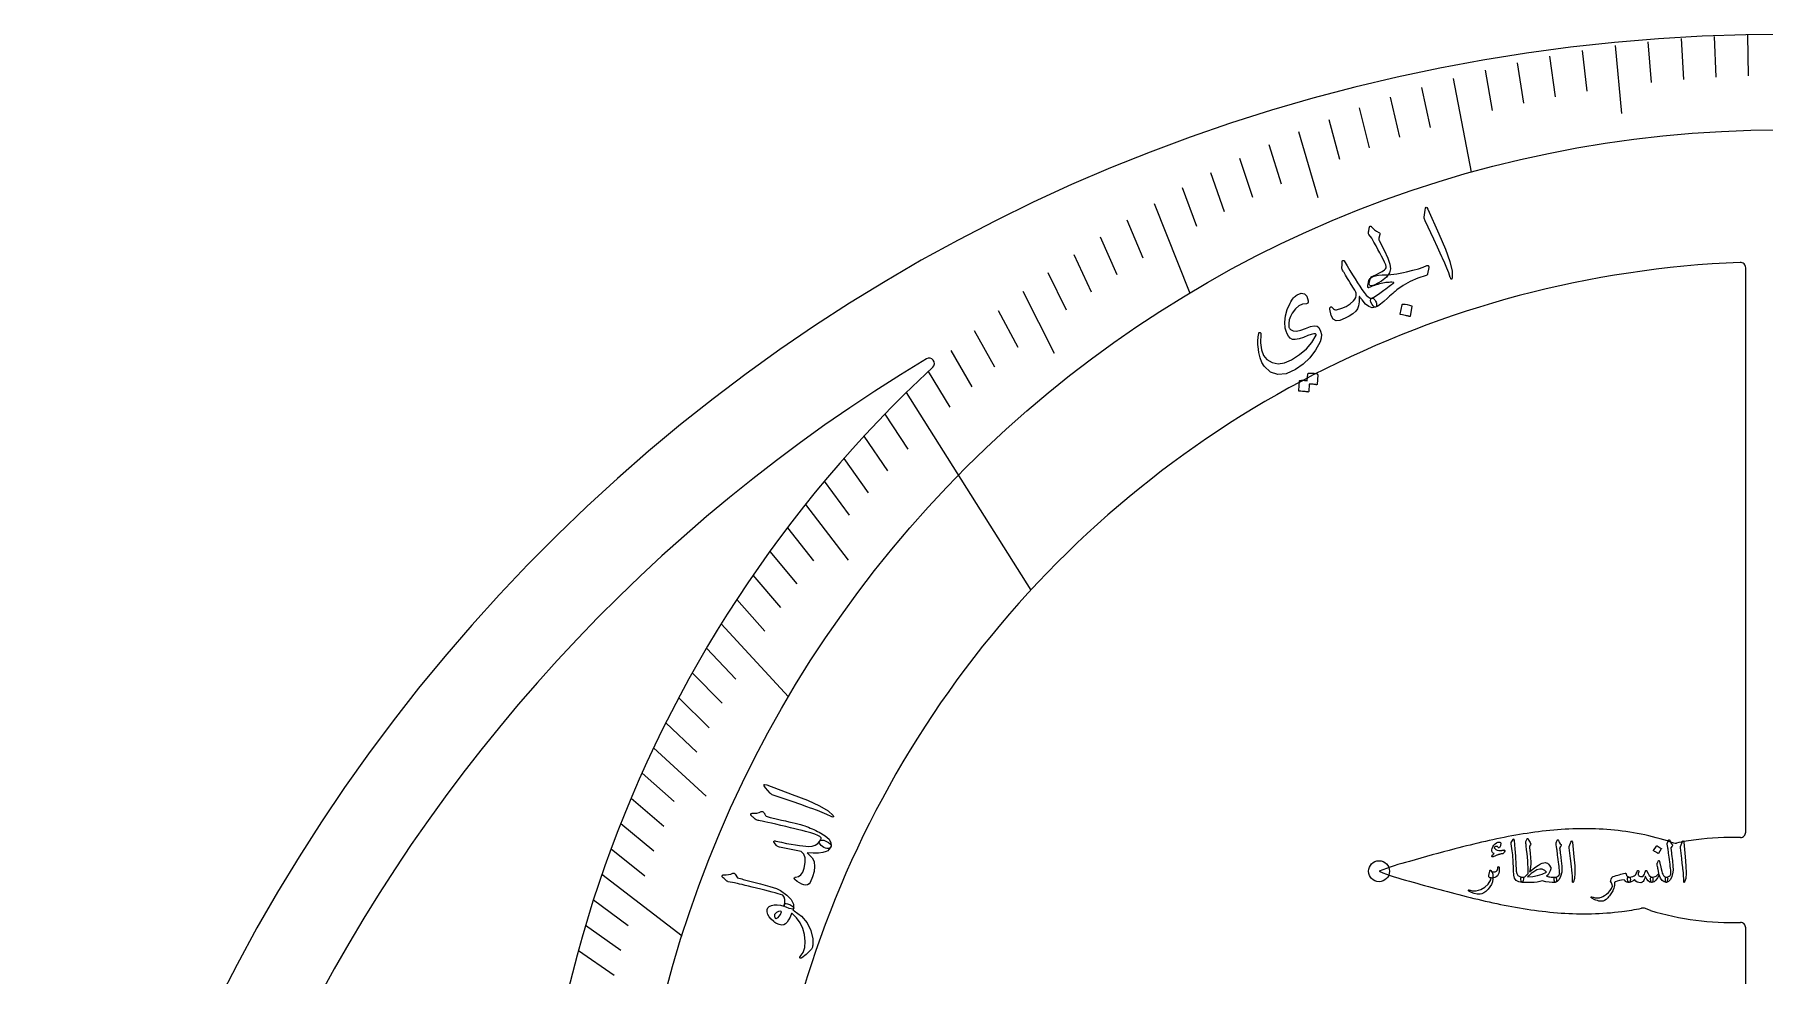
# Model space of a CAD drawing. Header units: millimetres. Extents: x -82 to 82, y -82 to 82.
# Drawn here: x -82.3 to -0.8, y 38 to 82.3 of the extents above; entities that cross this region are included whole.
import ezdxf

# ---------------------------------------------------------------- set-up
doc = ezdxf.new("R2010")
doc.units = ezdxf.units.MM
for name, color, linetype in [('CUT_INNER', 6, 'Continuous'), ('CUT_OUTER', 1, 'Continuous'), ('ENGRAVE', 7, 'Continuous'), ('ENGRAVE_FINE', 8, 'Continuous'), ('TEXT', 5, 'Continuous')]:
    doc.layers.add(name, color=color, linetype=linetype)

msp = doc.modelspace()

# ---------------------------------------------------------------- linework, layer by layer
at = {"layer": 'CUT_INNER'}
for points in [[(-1.647, 44.734), (-1.647, 71.357)], [(-5.332, 44.326), (-5.048, 44.23)], [(-6.144, 41.05), (-6.428, 41.146)], [(-1.647, 26.512), (-1.647, 40.23)]]:
    msp.add_lwpolyline(points, dxfattribs=at)
for centre, radius, start, end in [((0, 23.532), 48.112, 92.27108, 192.25802), ((-1.897, 71.357), 0.25, 360, 92.28516), ((-0.001, 0.001), 78.231, 120.99851, 186.44736), ((-40.162, 66.845), 0.25, 312.71981, 121.11328), ((0, 23.532), 58.818, 132.83895, 243.57573), ((-9.194, 27.886), 17.016, 91.46316, 96.29983), ((-9.262, 30.384), 14.516, 85.78772, 91.44588), ((-3.095, -3.019), 48.543, 102.89316, 104.63423), ((-7.151, 14.717), 30.349, 100.14051, 102.90131), ((-8.683, 23.282), 21.647, 96.30829, 100.1406), ((-9.179, 31.587), 13.311, 79.54692, 85.76636), ((-9.093, 32.066), 12.824, 72.94495, 79.53687), ((-4.967, 44.466), 0.25, 251.20312, 282.08332), ((-3.04, 35.939), 8.493, 96.41761, 102.75403), ((-2.242, 30.628), 13.861, 88.57481, 97.24237), ((-1.897, 44.734), 0.25, 269.95569, 0), ((-14.338, 31.221), 12.547, 104.63291, 111.51562), ((8.5, -47.5), 94.51, 104.6228, 105.97307), ((-14.341, 54.558), 12.538, 248.48314, 255.36473), ((11.661, 144.668), 106.321, 254.07617, 254.8781), ((1.021, 105.077), 65.326, 254.82804, 256.12392), ((-5.602, 78.225), 37.669, 256.10992, 258.34289), ((-8.099, 66.114), 25.303, 258.33892, 261.63118), ((-9.018, 59.878), 19, 261.63516, 265.97874), ((-9.262, 56.462), 15.575, 265.99171, 271.26197), ((-9.227, 54.68), 13.792, 271.2823, 277.24978), ((-8.436, 49.437), 8.493, 276.41761, 282.75403), ((-6.509, 40.91), 0.25, 71.20312, 102.08332), ((-2.366, 53.372), 12.888, 252.95319, 262.73526), ((-2.242, 54.335), 13.859, 262.72877, 271.4256), ((-1.897, 40.23), 0.25, 360, 90.04431)]:
    msp.add_arc(centre, radius, start, end, dxfattribs=at)
at = {"layer": 'CUT_OUTER'}
msp.add_arc((0, 0), 82.35, 279.49272, 185.62553, dxfattribs=at)
at = {"layer": 'ENGRAVE'}
for points in [[(-15.447, 80.285), (-14.595, 75.856)], [(-29.544, 74.392), (-27.864, 70.163)], [(-41.242, 65.468), (-35.371, 56.147)], [(-49.962, 54.57), (-46.798, 51.114)], [(-55.59, 42.75), (-51.814, 39.846)]]:
    msp.add_lwpolyline(points, dxfattribs=at)
for centre, radius in [((0, 23.532), 54.322), ((-18.941, 42.894), 0.494)]:
    msp.add_circle(centre, radius, dxfattribs=at)
at = {"layer": 'ENGRAVE_FINE'}
for points in [[(-9.358, 81.601), (-9.138, 79.684)], [(-7.811, 81.829), (-7.506, 78.629)], [(-6.258, 82.016), (-6.111, 80.094)], [(-4.698, 82.162), (-4.588, 80.238)], [(-3.135, 82.266), (-3.061, 80.341)], [(-1.568, 82.329), (-1.531, 80.402)], [(-12.425, 81.023), (-12.132, 79.114)], [(-10.896, 81.332), (-10.64, 79.419)], [(-13.942, 80.674), (-13.613, 78.77)], [(-18.413, 79.393), (-17.976, 77.508)], [(-16.938, 79.859), (-16.536, 77.967)], [(-21.316, 78.352), (-20.807, 76.482)], [(-19.873, 78.891), (-19.4, 77.013)], [(-22.739, 77.777), (-21.832, 74.673)], [(-24.144, 77.166), (-23.564, 75.314)], [(-25.527, 76.522), (-24.912, 74.678)], [(-28.228, 75.134), (-27.543, 73.311)], [(-26.889, 75.844), (-26.239, 74.011)], [(-30.835, 73.619), (-30.081, 71.82)], [(-32.101, 72.817), (-31.313, 71.03)], [(-33.341, 71.987), (-32.52, 70.213)], [(-34.555, 71.129), (-33.699, 69.368)], [(-35.741, 70.245), (-34.259, 67.332)], [(-36.899, 69.336), (-35.977, 67.603)], [(-38.029, 68.402), (-37.074, 66.684)], [(-39.13, 67.446), (-38.142, 65.743)], [(-40.201, 66.467), (-39.181, 64.781)], [(-42.254, 64.449), (-41.17, 62.795)], [(-43.234, 63.411), (-42.119, 61.775)], [(-44.185, 62.356), (-43.038, 60.738)], [(-45.104, 61.284), (-43.927, 59.685)], [(-45.992, 60.197), (-43.978, 57.561)], [(-46.848, 59.096), (-45.611, 57.535)], [(-47.674, 57.981), (-46.407, 56.441)], [(-48.468, 56.855), (-47.172, 55.334)], [(-49.231, 55.717), (-47.906, 54.218)], [(-50.663, 53.413), (-49.281, 51.956)], [(-51.332, 52.248), (-49.923, 50.814)], [(-51.97, 51.076), (-50.534, 49.665)], [(-52.577, 49.898), (-51.114, 48.51)], [(-53.154, 48.715), (-50.669, 46.438)], [(-53.701, 47.527), (-52.186, 46.186)], [(-54.218, 46.336), (-52.677, 45.019)], [(-54.704, 45.142), (-53.139, 43.85)], [(-55.162, 43.946), (-53.572, 42.68)], [(-55.989, 41.553), (-54.352, 40.337)], [(-56.361, 40.356), (-54.7, 39.167)], [(-56.704, 39.16), (-55.021, 37.998)]]:
    msp.add_lwpolyline(points, dxfattribs=at)
at = {"layer": 'TEXT'}
for points in [[(-16.772, 74.064), (-16.753, 74.171), (-16.723, 74.216), (-16.684, 74.199), (-16.636, 74.12), (-16.123, 72.952), (-15.813, 72.234), (-15.606, 71.647), (-15.499, 71.192), (-15.492, 70.87), (-15.5, 70.84), (-15.51, 70.823), (-15.522, 70.817), (-15.535, 70.823), (-15.549, 70.834), (-15.561, 70.851), (-15.572, 70.873), (-15.582, 70.9), (-15.652, 71.113), (-15.736, 71.336), (-15.835, 71.568), (-15.947, 71.811), (-15.976, 71.874), (-16.054, 72.045), (-16.182, 72.324), (-16.361, 72.71), (-16.77, 73.562), (-16.788, 73.609), (-16.8, 73.653), (-16.806, 73.695), (-16.805, 73.736)], [(-18.615, 71.485), (-18.68, 71.62), (-18.75, 71.761), (-18.825, 71.908), (-18.905, 72.062), (-18.99, 72.222), (-19.082, 72.39), (-19.18, 72.565), (-19.285, 72.748), (-19.423, 72.922), (-19.434, 72.947), (-19.44, 72.973), (-19.442, 73), (-19.441, 73.026), (-19.439, 73.04), (-19.435, 73.059), (-19.43, 73.082), (-19.424, 73.111), (-19.417, 73.144), (-19.409, 73.182), (-19.4, 73.225), (-19.391, 73.273), (-19.388, 73.289), (-19.381, 73.303), (-19.37, 73.313), (-19.357, 73.32), (-19.344, 73.322), (-19.331, 73.319), (-19.319, 73.31), (-19.306, 73.295), (-19.235, 73.214), (-19.15, 73.141), (-19.053, 73.076), (-18.944, 73.019), (-18.915, 73.002), (-18.899, 72.981), (-18.894, 72.954), (-18.901, 72.924), (-18.953, 72.743), (-18.955, 72.723), (-18.952, 72.698), (-18.943, 72.669), (-18.929, 72.636), (-18.692, 72.184), (-18.524, 71.812), (-18.426, 71.52), (-18.396, 71.309), (-18.446, 71.109), (-18.592, 70.915), (-18.832, 70.726), (-19.166, 70.541), (-19.299, 70.495), (-19.38, 70.51), (-19.409, 70.585), (-19.386, 70.72), (-19.379, 70.74), (-19.373, 70.758), (-19.368, 70.776), (-19.362, 70.794), (-19.357, 70.812), (-19.352, 70.829), (-19.347, 70.845), (-19.342, 70.861), (-19.327, 70.894), (-19.305, 70.923), (-19.275, 70.946), (-19.238, 70.965), (-19.066, 71.041), (-18.917, 71.114), (-18.791, 71.184), (-18.687, 71.252), (-18.633, 71.3), (-18.603, 71.356), (-18.597, 71.417), (-18.615, 71.485)], [(-19.285, 69.921), (-19.243, 69.919), (-19.205, 69.904), (-19.17, 69.876), (-19.138, 69.836), (-19.107, 69.783), (-19.082, 69.73), (-19.065, 69.677), (-19.056, 69.624), (-19.055, 69.575), (-19.063, 69.537), (-19.08, 69.509), (-19.106, 69.491), (-19.263, 69.472), (-19.421, 69.523), (-19.581, 69.644), (-19.744, 69.835), (-19.769, 69.869), (-19.791, 69.898), (-19.809, 69.924), (-19.824, 69.944), (-19.836, 69.96), (-19.844, 69.971), (-19.849, 69.978), (-19.851, 69.981), (-19.864, 69.992), (-19.873, 69.992), (-19.877, 69.983), (-19.877, 69.964), (-19.879, 69.746), (-19.907, 69.564), (-19.96, 69.418), (-20.04, 69.306), (-20.174, 69.188), (-20.342, 69.076), (-20.545, 68.971), (-20.783, 68.871), (-20.962, 68.848), (-21.103, 68.927), (-21.205, 69.109), (-21.267, 69.395), (-21.269, 69.432), (-21.263, 69.463), (-21.251, 69.486), (-21.232, 69.503), (-21.209, 69.511), (-21.186, 69.508), (-21.162, 69.495), (-21.138, 69.472), (-21.086, 69.422), (-21.036, 69.389), (-20.988, 69.373), (-20.94, 69.374), (-20.703, 69.441), (-20.491, 69.532), (-20.303, 69.648), (-20.139, 69.789), (-20.075, 69.868), (-20.033, 69.956), (-20.012, 70.053), (-20.012, 70.159), (-20.033, 70.201), (-20.087, 70.295), (-20.175, 70.441), (-20.298, 70.64), (-20.363, 70.746), (-20.421, 70.843), (-20.473, 70.929), (-20.518, 71.005), (-20.557, 71.069), (-20.59, 71.123), (-20.615, 71.164), (-20.635, 71.194), (-20.661, 71.241), (-20.679, 71.285), (-20.688, 71.325), (-20.69, 71.362), (-20.688, 71.409), (-20.686, 71.453), (-20.684, 71.494), (-20.682, 71.532), (-20.681, 71.566), (-20.68, 71.597), (-20.68, 71.624), (-20.68, 71.648), (-20.678, 71.668), (-20.672, 71.684), (-20.661, 71.696), (-20.645, 71.703), (-20.625, 71.704), (-20.607, 71.699), (-20.593, 71.689), (-20.581, 71.674), (-20.447, 71.443), (-20.317, 71.225), (-20.193, 71.02), (-20.074, 70.829), (-19.959, 70.65), (-19.85, 70.484), (-19.747, 70.331), (-19.648, 70.19), (-19.547, 70.063), (-19.453, 69.976), (-19.366, 69.928), (-19.285, 69.921)], [(-18.796, 71.014), (-18.662, 71.016), (-18.525, 71.023), (-18.385, 71.035), (-18.241, 71.052), (-18.094, 71.074), (-17.945, 71.1), (-17.793, 71.129), (-17.639, 71.163), (-17.344, 71.233), (-17.085, 71.305), (-16.865, 71.38), (-16.682, 71.457), (-16.662, 71.464), (-16.643, 71.465), (-16.627, 71.46), (-16.613, 71.448), (-16.602, 71.433), (-16.595, 71.415), (-16.591, 71.395), (-16.592, 71.373), (-16.648, 71.063), (-16.655, 71.037), (-16.669, 71.017), (-16.689, 71.003), (-16.717, 70.995), (-17.105, 70.864), (-17.465, 70.705), (-17.797, 70.52), (-18.098, 70.308), (-18.114, 70.296), (-18.142, 70.274), (-18.181, 70.241), (-18.231, 70.198), (-18.292, 70.145), (-18.363, 70.081), (-18.446, 70.007), (-18.54, 69.923), (-18.721, 69.762), (-18.875, 69.636), (-19.003, 69.546), (-19.106, 69.491), (-19.137, 69.49), (-19.174, 69.51), (-19.218, 69.552), (-19.267, 69.614), (-19.327, 69.725), (-19.349, 69.813), (-19.333, 69.879), (-19.28, 69.923), (-19.191, 69.972), (-19.067, 70.05), (-18.91, 70.159), (-18.717, 70.298), (-18.62, 70.368), (-18.535, 70.43), (-18.462, 70.483), (-18.401, 70.527), (-18.352, 70.562), (-18.316, 70.588), (-18.293, 70.606), (-18.283, 70.614), (-18.279, 70.618), (-18.276, 70.622), (-18.273, 70.625), (-18.271, 70.627), (-18.269, 70.629), (-18.267, 70.631), (-18.265, 70.632), (-18.262, 70.633), (-18.25, 70.646), (-18.248, 70.656), (-18.254, 70.662), (-18.269, 70.664), (-18.333, 70.668), (-18.4, 70.669), (-18.468, 70.667), (-18.54, 70.661), (-18.613, 70.652), (-18.689, 70.641), (-18.767, 70.626), (-18.847, 70.609), (-18.926, 70.59), (-19.003, 70.57), (-19.078, 70.548), (-19.151, 70.525), (-19.222, 70.5), (-19.291, 70.474), (-19.355, 70.446), (-19.417, 70.416), (-19.434, 70.411), (-19.448, 70.413), (-19.458, 70.421), (-19.465, 70.436), (-19.467, 70.465), (-19.468, 70.494), (-19.467, 70.524), (-19.463, 70.554), (-19.458, 70.584), (-19.452, 70.616), (-19.445, 70.648), (-19.437, 70.682), (-19.417, 70.749), (-19.391, 70.803), (-19.361, 70.847), (-19.326, 70.879), (-19.228, 70.935), (-19.107, 70.976), (-18.963, 71.003), (-18.796, 71.014)], [(-22.37, 69.657), (-22.547, 69.633), (-22.718, 69.552), (-22.882, 69.413), (-23.039, 69.217), (-23.122, 69.062), (-23.175, 68.901), (-23.197, 68.733), (-23.188, 68.559), (-23.18, 68.528), (-23.165, 68.498), (-23.144, 68.47), (-23.117, 68.444), (-22.994, 68.383), (-22.834, 68.371), (-22.637, 68.408), (-22.403, 68.492), (-22.174, 68.577), (-21.994, 68.612), (-21.865, 68.598), (-21.786, 68.536), (-21.7, 68.368), (-21.659, 68.2), (-21.664, 68.034), (-21.715, 67.868), (-21.934, 67.466), (-22.201, 67.114), (-22.517, 66.811), (-22.884, 66.555), (-23.326, 66.357), (-23.717, 66.315), (-24.059, 66.431), (-24.352, 66.708), (-24.462, 66.888), (-24.548, 67.103), (-24.611, 67.351), (-24.649, 67.634), (-24.653, 67.716), (-24.655, 67.797), (-24.654, 67.876), (-24.652, 67.953), (-24.647, 68.028), (-24.639, 68.103), (-24.63, 68.177), (-24.617, 68.25), (-24.607, 68.283), (-24.592, 68.302), (-24.573, 68.308), (-24.549, 68.299), (-24.529, 68.283), (-24.516, 68.264), (-24.509, 68.241), (-24.509, 68.215), (-24.53, 67.812), (-24.489, 67.48), (-24.389, 67.22), (-24.23, 67.031), (-23.976, 66.88), (-23.699, 66.828), (-23.397, 66.872), (-23.07, 67.014), (-22.685, 67.258), (-22.363, 67.531), (-22.107, 67.834), (-21.913, 68.168), (-21.904, 68.193), (-21.905, 68.213), (-21.917, 68.227), (-21.941, 68.236), (-22.017, 68.236), (-22.136, 68.209), (-22.297, 68.154), (-22.502, 68.072), (-22.713, 67.996), (-22.889, 67.965), (-23.029, 67.979), (-23.133, 68.039), (-23.215, 68.132), (-23.28, 68.239), (-23.329, 68.361), (-23.361, 68.499), (-23.382, 68.791), (-23.352, 69.085), (-23.27, 69.381), (-23.136, 69.678), (-23.097, 69.752), (-23.057, 69.819), (-23.016, 69.879), (-22.974, 69.933), (-22.93, 69.98), (-22.887, 70.02), (-22.843, 70.054), (-22.799, 70.082), (-22.61, 70.154), (-22.461, 70.13), (-22.353, 70.01), (-22.286, 69.796), (-22.282, 69.731), (-22.294, 69.687), (-22.324, 69.662), (-22.37, 69.657)], [(-17.856, 69.613), (-17.852, 69.621), (-17.846, 69.628), (-17.835, 69.633), (-17.822, 69.637), (-17.716, 69.635), (-17.612, 69.621), (-17.51, 69.597), (-17.41, 69.562), (-17.399, 69.555), (-17.392, 69.546), (-17.39, 69.536), (-17.391, 69.525), (-17.471, 69.073), (-17.475, 69.061), (-17.485, 69.055), (-17.5, 69.055), (-17.519, 69.06), (-17.536, 69.065), (-17.562, 69.071), (-17.598, 69.08), (-17.643, 69.09), (-17.698, 69.102), (-17.764, 69.115), (-17.84, 69.13), (-17.927, 69.146), (-17.939, 69.15), (-17.947, 69.155), (-17.95, 69.162), (-17.948, 69.171)], [(-22.299, 66.348), (-22.296, 66.357), (-22.29, 66.364), (-22.281, 66.371), (-22.268, 66.376), (-22.217, 66.381), (-22.165, 66.384), (-22.114, 66.384), (-22.064, 66.382), (-22.014, 66.377), (-21.963, 66.37), (-21.912, 66.36), (-21.861, 66.347), (-21.849, 66.341), (-21.841, 66.332), (-21.836, 66.321), (-21.835, 66.307), (-21.864, 65.85), (-21.867, 65.843), (-21.875, 65.838), (-21.889, 65.837), (-21.907, 65.839), (-21.921, 65.843), (-21.943, 65.847), (-21.972, 65.85), (-22.008, 65.854), (-22.053, 65.858), (-22.106, 65.862), (-22.168, 65.867), (-22.238, 65.871), (-22.259, 65.515), (-22.262, 65.503), (-22.27, 65.496), (-22.284, 65.494), (-22.304, 65.497), (-22.321, 65.499), (-22.347, 65.503), (-22.383, 65.507), (-22.428, 65.513), (-22.483, 65.519), (-22.549, 65.525), (-22.625, 65.531), (-22.712, 65.537), (-22.722, 65.54), (-22.729, 65.545), (-22.732, 65.552), (-22.731, 65.562), (-22.698, 66.008), (-22.696, 66.017), (-22.69, 66.025), (-22.681, 66.031), (-22.669, 66.036), (-22.625, 66.043), (-22.583, 66.047), (-22.54, 66.049), (-22.497, 66.048), (-22.454, 66.045), (-22.412, 66.04), (-22.37, 66.032), (-22.328, 66.023)], [(-47.873, 46.832), (-47.937, 46.921), (-47.949, 46.973), (-47.909, 46.989), (-47.818, 46.969), (-46.625, 46.52), (-45.895, 46.239), (-45.33, 45.977), (-44.93, 45.736), (-44.694, 45.516), (-44.678, 45.49), (-44.673, 45.471), (-44.677, 45.458), (-44.691, 45.453), (-44.708, 45.451), (-44.729, 45.454), (-44.752, 45.462), (-44.779, 45.473), (-44.98, 45.572), (-45.198, 45.667), (-45.433, 45.759), (-45.685, 45.848), (-45.75, 45.872), (-45.928, 45.936), (-46.217, 46.038), (-46.618, 46.18), (-47.513, 46.483), (-47.559, 46.502), (-47.599, 46.525), (-47.634, 46.55), (-47.662, 46.579)], [(-48.544, 45.513), (-48.563, 45.532), (-48.574, 45.552), (-48.577, 45.571), (-48.572, 45.591), (-48.562, 45.606), (-48.547, 45.617), (-48.528, 45.624), (-48.504, 45.626), (-48.389, 45.627), (-48.28, 45.64), (-48.179, 45.668), (-48.085, 45.709), (-48.047, 45.719), (-48.013, 45.714), (-47.981, 45.694), (-47.953, 45.66), (-47.94, 45.639), (-47.927, 45.617), (-47.914, 45.596), (-47.902, 45.574), (-47.889, 45.552), (-47.876, 45.53), (-47.863, 45.509), (-47.85, 45.488), (-47.803, 45.47), (-47.665, 45.434), (-47.437, 45.38), (-47.117, 45.309), (-46.941, 45.269), (-46.777, 45.231), (-46.623, 45.194), (-46.481, 45.159), (-46.35, 45.125), (-46.232, 45.092), (-46.125, 45.06), (-46.03, 45.029), (-45.942, 44.998), (-45.854, 44.966), (-45.767, 44.931), (-45.681, 44.895), (-45.596, 44.857), (-45.511, 44.816), (-45.426, 44.774), (-45.341, 44.73), (-45.066, 44.562), (-44.882, 44.4), (-44.789, 44.242), (-44.788, 44.088), (-44.815, 44.025), (-44.855, 43.983), (-44.911, 43.964), (-44.98, 43.966), (-45.055, 43.984), (-45.124, 44.014), (-45.19, 44.057), (-45.25, 44.111), (-45.302, 44.17), (-45.331, 44.223), (-45.339, 44.27), (-45.324, 44.312), (-45.307, 44.341), (-45.292, 44.368), (-45.28, 44.392), (-45.269, 44.412), (-45.26, 44.431), (-45.253, 44.447), (-45.25, 44.461), (-45.249, 44.474), (-45.309, 44.527), (-45.412, 44.583), (-45.558, 44.642), (-45.747, 44.704), (-45.861, 44.737), (-45.993, 44.773), (-46.142, 44.813), (-46.308, 44.855), (-46.492, 44.9), (-46.695, 44.949), (-46.915, 45.001), (-47.153, 45.057), (-47.386, 45.111), (-47.591, 45.157), (-47.768, 45.197), (-47.917, 45.229), (-48.038, 45.254), (-48.13, 45.273), (-48.194, 45.286), (-48.229, 45.293), (-48.273, 45.305), (-48.318, 45.326), (-48.362, 45.354), (-48.406, 45.391), (-48.427, 45.412), (-48.447, 45.431), (-48.466, 45.449), (-48.484, 45.465), (-48.501, 45.479), (-48.516, 45.492), (-48.531, 45.503), (-48.544, 45.513)], [(-44.785, 44.081), (-44.833, 43.992), (-44.886, 43.919), (-44.945, 43.863), (-45.01, 43.824), (-45.176, 43.772), (-45.382, 43.745), (-45.628, 43.743), (-45.915, 43.766), (-45.783, 43.635), (-45.684, 43.52), (-45.617, 43.421), (-45.583, 43.337), (-45.562, 43.112), (-45.588, 42.876), (-45.659, 42.626), (-45.776, 42.362), (-45.825, 42.295), (-45.89, 42.254), (-45.971, 42.239), (-46.067, 42.252), (-46.172, 42.287), (-46.278, 42.342), (-46.385, 42.415), (-46.494, 42.508), (-46.508, 42.523), (-46.516, 42.539), (-46.52, 42.556), (-46.518, 42.573), (-46.509, 42.593), (-46.496, 42.606), (-46.478, 42.613), (-46.456, 42.614), (-46.319, 42.643), (-46.205, 42.723), (-46.116, 42.855), (-46.049, 43.038), (-46.001, 43.312), (-46.01, 43.533), (-46.077, 43.702), (-46.203, 43.819), (-47.219, 44.03), (-47.264, 44.042), (-47.303, 44.058), (-47.334, 44.078), (-47.357, 44.102), (-47.464, 44.246), (-47.477, 44.266), (-47.486, 44.283), (-47.489, 44.297), (-47.487, 44.308), (-47.474, 44.319), (-47.453, 44.323), (-47.422, 44.322), (-47.383, 44.314), (-47.124, 44.258), (-46.885, 44.21), (-46.665, 44.168), (-46.463, 44.135), (-46.281, 44.108), (-46.117, 44.088), (-45.974, 44.074), (-45.849, 44.067), (-45.679, 44.081), (-45.535, 44.126), (-45.415, 44.205), (-45.321, 44.316), (-45.292, 44.346), (-45.252, 44.363), (-45.199, 44.365), (-45.133, 44.353), (-45.101, 44.343), (-45.069, 44.331), (-45.036, 44.319), (-45.005, 44.305), (-44.973, 44.289), (-44.943, 44.27), (-44.913, 44.25), (-44.884, 44.227), (-44.833, 44.18), (-44.799, 44.141), (-44.783, 44.108), (-44.785, 44.081)], [(-13.107, 43.723), (-13.143, 43.716), (-13.178, 43.709), (-13.209, 43.703), (-13.238, 43.697), (-13.264, 43.692), (-13.287, 43.686), (-13.307, 43.68), (-13.324, 43.675), (-13.341, 43.668), (-13.362, 43.66), (-13.386, 43.651), (-13.414, 43.639), (-13.445, 43.627), (-13.48, 43.612), (-13.519, 43.595), (-13.561, 43.576), (-13.578, 43.57), (-13.592, 43.57), (-13.604, 43.576), (-13.614, 43.587), (-13.62, 43.615), (-13.604, 43.647), (-13.565, 43.684), (-13.504, 43.725), (-13.551, 43.752), (-13.586, 43.78), (-13.61, 43.811), (-13.623, 43.844), (-13.625, 43.906), (-13.61, 43.973), (-13.577, 44.045), (-13.527, 44.123), (-13.467, 44.193), (-13.405, 44.241), (-13.341, 44.267), (-13.276, 44.272), (-13.239, 44.263), (-13.214, 44.244), (-13.201, 44.215), (-13.2, 44.176), (-13.206, 44.135), (-13.217, 44.096), (-13.231, 44.061), (-13.251, 44.03), (-13.27, 44.008), (-13.287, 43.998), (-13.303, 44.001), (-13.318, 44.016), (-13.335, 44.038), (-13.355, 44.055), (-13.377, 44.065), (-13.403, 44.069), (-13.429, 44.069), (-13.453, 44.064), (-13.473, 44.053), (-13.49, 44.036), (-13.503, 44.015), (-13.506, 43.996), (-13.501, 43.978), (-13.487, 43.962), (-13.435, 43.924), (-13.372, 43.895), (-13.297, 43.877), (-13.211, 43.869), (-13.204, 43.87), (-13.195, 43.87), (-13.186, 43.872), (-13.176, 43.873), (-13.165, 43.876), (-13.153, 43.878), (-13.14, 43.881), (-13.126, 43.883), (-13.112, 43.886), (-13.098, 43.889), (-13.086, 43.891), (-13.076, 43.893), (-13.066, 43.895), (-13.058, 43.896), (-13.051, 43.897), (-13.045, 43.897), (-13.033, 43.896), (-13.024, 43.892), (-13.016, 43.886), (-13.011, 43.878), (-13.008, 43.869), (-13.006, 43.861), (-13.006, 43.854), (-13.008, 43.847), (-13.035, 43.796), (-13.061, 43.758), (-13.085, 43.734), (-13.107, 43.723)], [(-12.616, 44.399), (-12.611, 44.408), (-12.606, 44.413), (-12.601, 44.416), (-12.596, 44.416), (-12.59, 44.413), (-12.584, 44.401), (-12.578, 44.383), (-12.574, 44.357), (-12.551, 44.146), (-12.532, 43.952), (-12.517, 43.773), (-12.506, 43.61), (-12.499, 43.471), (-12.493, 43.346), (-12.487, 43.235), (-12.482, 43.139), (-12.478, 43.057), (-12.474, 42.99), (-12.471, 42.938), (-12.47, 42.899), (-12.444, 42.785), (-12.389, 42.701), (-12.303, 42.647), (-12.188, 42.623), (-12.155, 42.615), (-12.135, 42.595), (-12.126, 42.564), (-12.128, 42.522), (-12.142, 42.455), (-12.156, 42.407), (-12.171, 42.379), (-12.188, 42.369), (-12.351, 42.391), (-12.471, 42.455), (-12.548, 42.563), (-12.582, 42.713), (-12.588, 42.785), (-12.592, 42.858), (-12.597, 42.93), (-12.601, 43.002), (-12.604, 43.075), (-12.607, 43.148), (-12.61, 43.221), (-12.613, 43.294), (-12.619, 43.434), (-12.626, 43.559), (-12.636, 43.671), (-12.647, 43.769), (-12.661, 43.863), (-12.677, 43.963), (-12.695, 44.07), (-12.715, 44.182), (-12.717, 44.202), (-12.717, 44.221), (-12.713, 44.238), (-12.706, 44.253)], [(-11.246, 42.437), (-11.359, 42.406), (-11.487, 42.383), (-11.63, 42.369), (-11.787, 42.364), (-11.866, 42.363), (-11.937, 42.362), (-11.999, 42.363), (-12.054, 42.364), (-12.1, 42.365), (-12.137, 42.367), (-12.166, 42.368), (-12.188, 42.369), (-12.199, 42.376), (-12.209, 42.388), (-12.22, 42.408), (-12.23, 42.434), (-12.249, 42.514), (-12.249, 42.572), (-12.228, 42.608), (-12.188, 42.623), (-12.066, 42.626), (-11.911, 42.792), (-11.912, 42.931), (-11.915, 43.077), (-11.921, 43.23), (-11.931, 43.39), (-11.944, 43.557), (-11.96, 43.73), (-11.979, 43.911), (-12.002, 44.098), (-12.004, 44.124), (-12.007, 44.148), (-12.009, 44.169), (-12.011, 44.188), (-12.014, 44.203), (-12.016, 44.216), (-12.018, 44.226), (-12.021, 44.233), (-12.021, 44.26), (-12.01, 44.301), (-11.987, 44.356), (-11.954, 44.425), (-11.949, 44.432), (-11.944, 44.437), (-11.938, 44.441), (-11.931, 44.442), (-11.924, 44.44), (-11.918, 44.437), (-11.913, 44.43), (-11.909, 44.422), (-11.879, 44.352), (-11.849, 44.293), (-11.82, 44.246), (-11.79, 44.21), (-11.777, 44.194), (-11.773, 44.176), (-11.777, 44.157), (-11.79, 44.137), (-11.838, 44.075), (-11.844, 44.065), (-11.847, 44.051), (-11.848, 44.034), (-11.847, 44.013), (-11.815, 43.747), (-11.795, 43.523), (-11.786, 43.341), (-11.787, 43.201), (-11.789, 43.176), (-11.793, 43.146), (-11.798, 43.112), (-11.804, 43.073), (-11.812, 43.029), (-11.82, 42.981), (-11.83, 42.928), (-11.841, 42.871), (-11.678, 43.003), (-11.539, 43.109), (-11.421, 43.188), (-11.325, 43.24), (-11.242, 43.275), (-11.171, 43.295), (-11.111, 43.301), (-11.063, 43.294), (-11, 43.268), (-10.944, 43.226), (-10.894, 43.168), (-10.851, 43.094), (-10.846, 43.079), (-10.843, 43.061), (-10.843, 43.038), (-10.846, 43.012), (-10.872, 42.909), (-10.913, 42.816), (-10.968, 42.733), (-11.037, 42.66), (-10.984, 42.647), (-10.932, 42.636), (-10.88, 42.628), (-10.829, 42.622), (-10.778, 42.618), (-10.729, 42.617), (-10.68, 42.619), (-10.631, 42.623), (-10.613, 42.622), (-10.599, 42.613), (-10.588, 42.597), (-10.581, 42.572), (-10.571, 42.522), (-10.569, 42.479), (-10.573, 42.444), (-10.583, 42.417), (-10.598, 42.396), (-10.611, 42.381), (-10.622, 42.372), (-10.631, 42.369), (-10.773, 42.365), (-10.923, 42.375), (-11.081, 42.399), (-11.246, 42.437)], [(-10.589, 44.23), (-10.57, 44.276), (-10.555, 44.313), (-10.545, 44.34), (-10.538, 44.357), (-10.533, 44.368), (-10.527, 44.376), (-10.519, 44.381), (-10.51, 44.382), (-10.5, 44.381), (-10.491, 44.375), (-10.484, 44.367), (-10.479, 44.354), (-10.456, 44.294), (-10.428, 44.239), (-10.395, 44.191), (-10.358, 44.148), (-10.348, 44.135), (-10.345, 44.119), (-10.349, 44.102), (-10.361, 44.084), (-10.423, 43.996), (-10.418, 43.957), (-10.414, 43.919), (-10.41, 43.881), (-10.406, 43.844), (-10.402, 43.808), (-10.397, 43.772), (-10.393, 43.737), (-10.389, 43.703), (-10.35, 43.386), (-10.326, 43.139), (-10.318, 42.961), (-10.324, 42.852), (-10.377, 42.653), (-10.447, 42.507), (-10.532, 42.412), (-10.634, 42.369), (-10.637, 42.369), (-10.64, 42.369), (-10.643, 42.369), (-10.646, 42.369), (-10.662, 42.385), (-10.673, 42.422), (-10.678, 42.478), (-10.677, 42.556), (-10.674, 42.584), (-10.666, 42.605), (-10.653, 42.618), (-10.634, 42.623), (-10.563, 42.637), (-10.503, 42.663), (-10.456, 42.701), (-10.42, 42.75), (-10.422, 42.809), (-10.427, 42.876), (-10.433, 42.951), (-10.441, 43.035), (-10.451, 43.126), (-10.463, 43.224), (-10.476, 43.33), (-10.49, 43.444), (-10.504, 43.555), (-10.517, 43.655), (-10.528, 43.744), (-10.538, 43.821), (-10.547, 43.888), (-10.555, 43.943), (-10.56, 43.986), (-10.564, 44.019), (-10.592, 44.179), (-10.593, 44.195), (-10.593, 44.209), (-10.591, 44.221), (-10.589, 44.23)], [(-9.89, 44.258), (-9.863, 44.31), (-9.841, 44.329), (-9.825, 44.313), (-9.814, 44.264), (-9.749, 43.573), (-9.71, 43.149), (-9.702, 42.811), (-9.723, 42.557), (-9.774, 42.389), (-9.784, 42.375), (-9.792, 42.368), (-9.799, 42.367), (-9.805, 42.372), (-9.81, 42.38), (-9.814, 42.391), (-9.816, 42.404), (-9.817, 42.42), (-9.817, 42.542), (-9.822, 42.672), (-9.834, 42.809), (-9.85, 42.953), (-9.854, 42.991), (-9.865, 43.093), (-9.884, 43.258), (-9.91, 43.489), (-9.972, 43.999), (-9.973, 44.026), (-9.972, 44.051), (-9.967, 44.074), (-9.96, 44.095)], [(-5.853, 44.081), (-5.849, 44.084), (-5.844, 44.086), (-5.838, 44.087), (-5.83, 44.086), (-5.775, 44.064), (-5.724, 44.037), (-5.675, 44.005), (-5.63, 43.968), (-5.626, 43.962), (-5.624, 43.957), (-5.624, 43.951), (-5.627, 43.945), (-5.76, 43.731), (-5.765, 43.726), (-5.771, 43.725), (-5.779, 43.727), (-5.788, 43.734), (-5.796, 43.74), (-5.808, 43.748), (-5.825, 43.759), (-5.847, 43.773), (-5.874, 43.79), (-5.906, 43.81), (-5.943, 43.833), (-5.985, 43.858), (-5.991, 43.862), (-5.994, 43.866), (-5.994, 43.871), (-5.991, 43.875)], [(-5.342, 44.23), (-5.323, 44.276), (-5.309, 44.313), (-5.298, 44.34), (-5.292, 44.357), (-5.287, 44.368), (-5.28, 44.376), (-5.273, 44.381), (-5.263, 44.382), (-5.253, 44.381), (-5.244, 44.375), (-5.238, 44.367), (-5.232, 44.354), (-5.209, 44.294), (-5.181, 44.239), (-5.148, 44.191), (-5.111, 44.148), (-5.101, 44.135), (-5.098, 44.119), (-5.102, 44.102), (-5.114, 44.084), (-5.176, 43.996), (-5.172, 43.957), (-5.168, 43.919), (-5.163, 43.881), (-5.159, 43.844), (-5.155, 43.808), (-5.151, 43.772), (-5.146, 43.737), (-5.142, 43.703), (-5.103, 43.386), (-5.08, 43.139), (-5.071, 42.961), (-5.077, 42.852), (-5.131, 42.653), (-5.2, 42.507), (-5.286, 42.412), (-5.388, 42.369), (-5.39, 42.369), (-5.393, 42.369), (-5.396, 42.369), (-5.399, 42.369), (-5.415, 42.385), (-5.426, 42.422), (-5.431, 42.478), (-5.43, 42.556), (-5.427, 42.584), (-5.419, 42.605), (-5.406, 42.618), (-5.388, 42.623), (-5.316, 42.637), (-5.256, 42.663), (-5.209, 42.701), (-5.173, 42.75), (-5.176, 42.809), (-5.18, 42.876), (-5.186, 42.951), (-5.194, 43.035), (-5.204, 43.126), (-5.216, 43.224), (-5.229, 43.33), (-5.244, 43.444), (-5.257, 43.555), (-5.27, 43.655), (-5.281, 43.744), (-5.292, 43.821), (-5.301, 43.888), (-5.308, 43.943), (-5.313, 43.986), (-5.317, 44.019), (-5.345, 44.179), (-5.346, 44.195), (-5.346, 44.209), (-5.345, 44.221), (-5.342, 44.23)], [(-4.643, 44.258), (-4.616, 44.31), (-4.595, 44.329), (-4.578, 44.313), (-4.567, 44.264), (-4.502, 43.573), (-4.464, 43.149), (-4.455, 42.811), (-4.476, 42.557), (-4.528, 42.389), (-4.537, 42.375), (-4.545, 42.368), (-4.553, 42.367), (-4.559, 42.372), (-4.564, 42.38), (-4.567, 42.391), (-4.569, 42.404), (-4.57, 42.42), (-4.57, 42.542), (-4.576, 42.672), (-4.587, 42.809), (-4.604, 42.953), (-4.607, 42.991), (-4.619, 43.093), (-4.637, 43.258), (-4.663, 43.489), (-4.725, 43.999), (-4.726, 44.026), (-4.725, 44.051), (-4.721, 44.074), (-4.714, 44.095)], [(-5.827, 43.238), (-5.827, 43.25), (-5.822, 43.268), (-5.812, 43.291), (-5.799, 43.319), (-5.785, 43.346), (-5.773, 43.368), (-5.764, 43.385), (-5.757, 43.396), (-5.744, 43.404), (-5.733, 43.403), (-5.724, 43.39), (-5.717, 43.367), (-5.714, 43.352), (-5.71, 43.333), (-5.705, 43.312), (-5.699, 43.287), (-5.693, 43.26), (-5.686, 43.23), (-5.679, 43.197), (-5.672, 43.162), (-5.639, 43.014), (-5.609, 42.897), (-5.584, 42.809), (-5.562, 42.75), (-5.53, 42.699), (-5.49, 42.66), (-5.443, 42.635), (-5.388, 42.623), (-5.372, 42.62), (-5.358, 42.613), (-5.346, 42.603), (-5.337, 42.589), (-5.329, 42.571), (-5.325, 42.551), (-5.326, 42.529), (-5.331, 42.505), (-5.344, 42.446), (-5.358, 42.403), (-5.372, 42.378), (-5.388, 42.369), (-5.499, 42.394), (-5.593, 42.462), (-5.667, 42.573), (-5.723, 42.727), (-5.726, 42.733), (-5.728, 42.735), (-5.73, 42.734), (-5.731, 42.73), (-5.8, 42.581), (-5.88, 42.471), (-5.971, 42.4), (-6.075, 42.369), (-6.087, 42.37), (-6.097, 42.376), (-6.106, 42.387), (-6.112, 42.403), (-6.118, 42.426), (-6.124, 42.455), (-6.131, 42.489), (-6.137, 42.53), (-6.139, 42.57), (-6.129, 42.599), (-6.108, 42.616), (-6.075, 42.623), (-5.967, 42.637), (-5.876, 42.67), (-5.802, 42.723), (-5.746, 42.795), (-5.745, 42.804), (-5.747, 42.823), (-5.753, 42.852), (-5.763, 42.891), (-5.768, 42.915), (-5.775, 42.944), (-5.782, 42.98), (-5.789, 43.021), (-5.798, 43.067), (-5.806, 43.119), (-5.816, 43.175), (-5.827, 43.238)], [(-49.717, 42.439), (-49.783, 42.504), (-49.835, 42.554), (-49.874, 42.591), (-49.9, 42.614), (-49.915, 42.63), (-49.925, 42.647), (-49.927, 42.664), (-49.924, 42.682), (-49.913, 42.699), (-49.898, 42.711), (-49.879, 42.718), (-49.854, 42.719), (-49.734, 42.721), (-49.621, 42.736), (-49.515, 42.762), (-49.417, 42.8), (-49.386, 42.81), (-49.358, 42.805), (-49.332, 42.786), (-49.308, 42.752), (-49.201, 42.583), (-49.131, 42.565), (-49.062, 42.547), (-48.995, 42.529), (-48.929, 42.512), (-48.864, 42.496), (-48.8, 42.48), (-48.737, 42.464), (-48.675, 42.448), (-48.107, 42.306), (-47.668, 42.181), (-47.357, 42.077), (-47.174, 41.993), (-46.87, 41.77), (-46.665, 41.555), (-46.558, 41.348), (-46.55, 41.148), (-46.552, 41.143), (-46.554, 41.139), (-46.555, 41.134), (-46.557, 41.129), (-46.595, 41.111), (-46.664, 41.117), (-46.765, 41.145), (-46.897, 41.197), (-46.944, 41.22), (-46.975, 41.247), (-46.989, 41.278), (-46.986, 41.313), (-46.964, 41.444), (-46.97, 41.562), (-47.003, 41.668), (-47.064, 41.761), (-47.167, 41.797), (-47.285, 41.834), (-47.418, 41.873), (-47.566, 41.914), (-47.729, 41.957), (-47.905, 42.002), (-48.096, 42.049), (-48.3, 42.098), (-48.5, 42.148), (-48.68, 42.192), (-48.84, 42.23), (-48.98, 42.263), (-49.1, 42.29), (-49.2, 42.313), (-49.278, 42.332), (-49.336, 42.347), (-49.632, 42.401), (-49.659, 42.41), (-49.683, 42.419), (-49.702, 42.429), (-49.717, 42.439)], [(-13.665, 42.922), (-13.633, 42.88), (-13.608, 42.838), (-13.589, 42.797), (-13.578, 42.756), (-13.571, 42.712), (-13.568, 42.66), (-13.568, 42.599), (-13.572, 42.53), (-13.596, 42.4), (-13.642, 42.276), (-13.71, 42.156), (-13.8, 42.042), (-13.9, 41.944), (-13.995, 41.873), (-14.086, 41.829), (-14.172, 41.811), (-14.312, 41.816), (-14.448, 41.842), (-14.579, 41.889), (-14.705, 41.958), (-14.714, 41.964), (-14.721, 41.97), (-14.725, 41.976), (-14.728, 41.983), (-14.728, 41.991), (-14.727, 41.998), (-14.724, 42.004), (-14.719, 42.008), (-14.712, 42.012), (-14.704, 42.013), (-14.697, 42.012), (-14.688, 42.008), (-14.641, 41.996), (-14.596, 41.985), (-14.553, 41.977), (-14.512, 41.971), (-14.473, 41.967), (-14.435, 41.966), (-14.399, 41.968), (-14.364, 41.972), (-14.138, 42.037), (-13.946, 42.144), (-13.79, 42.293), (-13.668, 42.485), (-13.666, 42.491), (-13.666, 42.501), (-13.665, 42.514), (-13.665, 42.53), (-13.669, 42.543), (-13.683, 42.559), (-13.706, 42.578), (-13.738, 42.601), (-13.752, 42.618), (-13.761, 42.639), (-13.764, 42.663), (-13.761, 42.691), (-13.719, 42.905), (-13.71, 42.932), (-13.698, 42.944), (-13.683, 42.941), (-13.665, 42.922)], [(-13.312, 43.111), (-13.299, 43.109), (-13.289, 43.102), (-13.282, 43.092), (-13.279, 43.077), (-13.273, 42.979), (-13.278, 42.889), (-13.294, 42.809), (-13.321, 42.739), (-13.359, 42.679), (-13.41, 42.633), (-13.472, 42.6), (-13.546, 42.581), (-13.599, 42.575), (-13.648, 42.576), (-13.694, 42.584), (-13.738, 42.601), (-13.753, 42.612), (-13.762, 42.632), (-13.765, 42.658), (-13.761, 42.691), (-13.719, 42.905), (-13.715, 42.921), (-13.711, 42.933), (-13.705, 42.941), (-13.699, 42.944), (-13.691, 42.944), (-13.684, 42.94), (-13.676, 42.933), (-13.668, 42.922), (-13.646, 42.898), (-13.619, 42.88), (-13.586, 42.867), (-13.546, 42.86), (-13.506, 42.86), (-13.467, 42.867), (-13.432, 42.882), (-13.4, 42.905), (-13.372, 42.937), (-13.353, 42.975), (-13.342, 43.021), (-13.341, 43.074), (-13.339, 43.09), (-13.334, 43.102), (-13.325, 43.109), (-13.312, 43.111)], [(-11.153, 42.953), (-11.25, 42.997), (-11.365, 42.998), (-11.497, 42.955), (-11.646, 42.868), (-11.685, 42.841), (-11.723, 42.813), (-11.761, 42.783), (-11.797, 42.753), (-11.833, 42.722), (-11.867, 42.69), (-11.901, 42.658), (-11.934, 42.626), (-11.689, 42.65), (-11.46, 42.695), (-11.247, 42.76), (-11.049, 42.846), (-11.066, 42.872), (-11.089, 42.898), (-11.118, 42.925), (-11.153, 42.953)], [(-7.141, 42.369), (-7.185, 42.371), (-7.225, 42.377), (-7.26, 42.387), (-7.29, 42.4), (-7.304, 42.408), (-7.317, 42.417), (-7.329, 42.428), (-7.34, 42.44), (-7.35, 42.453), (-7.361, 42.467), (-7.371, 42.481), (-7.381, 42.496), (-7.498, 42.479), (-7.606, 42.457), (-7.704, 42.431), (-7.792, 42.4), (-7.811, 42.39), (-7.824, 42.376), (-7.832, 42.358), (-7.835, 42.336), (-7.842, 42.245), (-7.854, 42.163), (-7.873, 42.089), (-7.897, 42.023), (-7.92, 41.971), (-7.946, 41.92), (-7.975, 41.871), (-8.005, 41.822), (-8.038, 41.775), (-8.073, 41.729), (-8.111, 41.685), (-8.15, 41.642), (-8.228, 41.569), (-8.302, 41.517), (-8.373, 41.486), (-8.441, 41.476), (-8.506, 41.479), (-8.574, 41.49), (-8.645, 41.509), (-8.72, 41.535), (-8.756, 41.55), (-8.79, 41.565), (-8.82, 41.579), (-8.847, 41.593), (-8.871, 41.606), (-8.892, 41.618), (-8.91, 41.629), (-8.926, 41.639), (-8.935, 41.648), (-8.941, 41.657), (-8.942, 41.668), (-8.94, 41.679), (-8.934, 41.688), (-8.926, 41.692), (-8.914, 41.692), (-8.9, 41.687), (-8.845, 41.667), (-8.795, 41.653), (-8.751, 41.643), (-8.711, 41.639), (-8.691, 41.638), (-8.669, 41.638), (-8.647, 41.638), (-8.623, 41.639), (-8.597, 41.641), (-8.571, 41.643), (-8.543, 41.647), (-8.514, 41.651), (-8.453, 41.667), (-8.382, 41.701), (-8.3, 41.752), (-8.21, 41.82), (-8.12, 41.9), (-8.043, 41.987), (-7.978, 42.083), (-7.925, 42.186), (-7.923, 42.19), (-7.922, 42.195), (-7.923, 42.199), (-7.925, 42.203), (-7.941, 42.258), (-7.96, 42.307), (-7.983, 42.351), (-8.009, 42.389), (-8.017, 42.414), (-8.011, 42.457), (-7.992, 42.518), (-7.959, 42.598), (-7.949, 42.613), (-7.937, 42.626), (-7.922, 42.636), (-7.905, 42.643), (-7.831, 42.666), (-7.758, 42.689), (-7.686, 42.71), (-7.615, 42.73), (-7.544, 42.749), (-7.474, 42.767), (-7.405, 42.783), (-7.336, 42.798), (-7.319, 42.8), (-7.306, 42.797), (-7.296, 42.788), (-7.29, 42.775), (-7.285, 42.746), (-7.276, 42.719), (-7.265, 42.695), (-7.251, 42.674), (-7.233, 42.657), (-7.208, 42.643), (-7.178, 42.632), (-7.141, 42.623), (-7.123, 42.615), (-7.109, 42.601), (-7.098, 42.58), (-7.09, 42.553), (-7.087, 42.522), (-7.086, 42.491), (-7.089, 42.46), (-7.096, 42.429), (-7.105, 42.403), (-7.116, 42.384), (-7.128, 42.373), (-7.141, 42.369)], [(-7.147, 42.623), (-7.049, 42.629), (-6.968, 42.646), (-6.902, 42.674), (-6.854, 42.713), (-6.831, 42.744), (-6.81, 42.783), (-6.789, 42.83), (-6.769, 42.885), (-6.762, 42.902), (-6.753, 42.914), (-6.745, 42.923), (-6.735, 42.928), (-6.723, 42.93), (-6.713, 42.929), (-6.703, 42.924), (-6.696, 42.916), (-6.689, 42.904), (-6.686, 42.891), (-6.686, 42.876), (-6.69, 42.86), (-6.705, 42.818), (-6.714, 42.783), (-6.719, 42.755), (-6.718, 42.733), (-6.709, 42.702), (-6.689, 42.677), (-6.658, 42.658), (-6.617, 42.646), (-6.571, 42.64), (-6.532, 42.641), (-6.5, 42.651), (-6.476, 42.668), (-6.45, 42.703), (-6.425, 42.754), (-6.402, 42.82), (-6.38, 42.902), (-6.377, 42.912), (-6.369, 42.919), (-6.358, 42.923), (-6.343, 42.925), (-6.329, 42.923), (-6.318, 42.919), (-6.309, 42.912), (-6.304, 42.902), (-6.252, 42.786), (-6.197, 42.701), (-6.137, 42.647), (-6.073, 42.623), (-6.058, 42.616), (-6.045, 42.599), (-6.034, 42.571), (-6.025, 42.533), (-6.021, 42.502), (-6.02, 42.473), (-6.024, 42.445), (-6.03, 42.417), (-6.038, 42.396), (-6.048, 42.381), (-6.059, 42.372), (-6.073, 42.369), (-6.163, 42.387), (-6.243, 42.439), (-6.313, 42.526), (-6.371, 42.648), (-6.374, 42.655), (-6.378, 42.657), (-6.381, 42.655), (-6.386, 42.648), (-6.411, 42.57), (-6.436, 42.505), (-6.46, 42.453), (-6.484, 42.414), (-6.508, 42.388), (-6.534, 42.369), (-6.563, 42.356), (-6.594, 42.35), (-6.687, 42.356), (-6.768, 42.383), (-6.836, 42.431), (-6.893, 42.499), (-6.957, 42.444), (-7.021, 42.405), (-7.084, 42.38), (-7.147, 42.369), (-7.163, 42.373), (-7.177, 42.385), (-7.19, 42.404), (-7.2, 42.431), (-7.219, 42.515), (-7.216, 42.575), (-7.192, 42.611), (-7.147, 42.623)], [(-46.533, 41.033), (-46.175, 40.772), (-45.909, 40.463), (-45.733, 40.106), (-45.646, 39.701), (-45.641, 39.647), (-45.639, 39.595), (-45.638, 39.544), (-45.639, 39.495), (-45.642, 39.447), (-45.648, 39.401), (-45.655, 39.357), (-45.666, 39.316), (-45.715, 39.221), (-45.815, 39.106), (-45.966, 38.972), (-46.168, 38.817), (-46.194, 38.802), (-46.217, 38.795), (-46.237, 38.797), (-46.252, 38.808), (-46.262, 38.824), (-46.264, 38.841), (-46.256, 38.858), (-46.24, 38.877), (-46.1, 39.062), (-46.022, 39.295), (-46.003, 39.578), (-46.044, 39.911), (-46.124, 40.201), (-46.245, 40.463), (-46.409, 40.696), (-46.615, 40.901), (-46.624, 40.904), (-46.632, 40.904), (-46.639, 40.901), (-46.645, 40.896), (-46.715, 40.735), (-46.786, 40.603), (-46.857, 40.498), (-46.929, 40.42), (-47.015, 40.371), (-47.114, 40.357), (-47.227, 40.377), (-47.354, 40.432), (-47.371, 40.441), (-47.387, 40.45), (-47.403, 40.46), (-47.42, 40.471), (-47.437, 40.483), (-47.454, 40.496), (-47.473, 40.51), (-47.492, 40.524), (-47.611, 40.631), (-47.701, 40.742), (-47.763, 40.857), (-47.797, 40.976), (-47.799, 41.085), (-47.766, 41.173), (-47.698, 41.239), (-47.595, 41.283), (-47.466, 41.306), (-47.326, 41.308), (-47.174, 41.288), (-47.011, 41.246), (-47.008, 41.255), (-47.005, 41.265), (-47.002, 41.274), (-47, 41.283), (-46.998, 41.292), (-46.995, 41.301), (-46.992, 41.31), (-46.989, 41.32), (-46.97, 41.349), (-46.939, 41.367), (-46.898, 41.371), (-46.845, 41.364), (-46.79, 41.348), (-46.736, 41.326), (-46.684, 41.299), (-46.633, 41.267), (-46.59, 41.233), (-46.561, 41.203), (-46.547, 41.176), (-46.548, 41.153), (-46.582, 41.062), (-46.574, 41.059), (-46.563, 41.052), (-46.549, 41.044), (-46.533, 41.033)], [(-47.162, 41.006), (-47.27, 40.989), (-47.353, 40.956), (-47.412, 40.909), (-47.446, 40.848), (-47.45, 40.805), (-47.447, 40.764), (-47.435, 40.725), (-47.416, 40.689), (-47.404, 40.675), (-47.388, 40.668), (-47.368, 40.667), (-47.344, 40.674), (-47.282, 40.708), (-47.226, 40.769), (-47.175, 40.857), (-47.13, 40.973), (-47.128, 40.986), (-47.133, 40.995), (-47.144, 41.002), (-47.162, 41.006)]]:
    msp.add_lwpolyline(points, close=True, dxfattribs=at)

doc.saveas('drawing.dxf')
